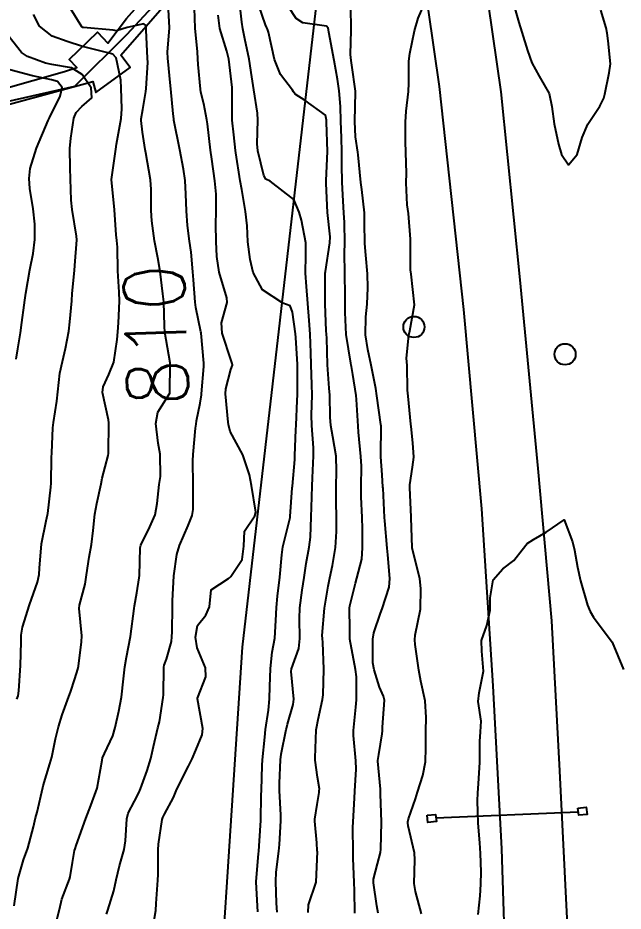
# Model space of a CAD drawing. Header units: metres. Extents: x 307586 to 320046, y 7427249 to 7434250.
# Drawn here: x 319367.6 to 319407.4, y 7427715 to 7427773.7 of the extents above; entities that cross this region are included whole.
import ezdxf
from ezdxf.enums import TextEntityAlignment as Align

# ---------------------------------------------------------------- set-up
doc = ezdxf.new("R2010")
doc.units = ezdxf.units.M
doc.header["$MEASUREMENT"] = 0
for name, color, linetype in [('Canaleta de Drenagem', 151, 'Continuous'), ('Cotas', 45, 'Continuous'), ('Curvas de Nivel 1m', 11, 'Continuous'), ('Curvas de Nivel 5m', 15, 'Continuous'), ('Hidrografia', 140, 'Continuous'), ('Linha Férrea', 20, 'Continuous'), ('Portico', 45, 'Continuous'), ('Postes', 20, 'Continuous'), ('Vias Secundárias', 230, 'Continuous')]:
    doc.layers.add(name, color=color, linetype=linetype)
doc.styles.add('Style-STANDARD', font='STANDARD.shx')

msp = doc.modelspace()

# ---------------------------------------------------------------- linework, layer by layer
at = {"layer": 'Canaleta de Drenagem'}
for points in [[(319384.319, 7427626.536), (319382.741, 7427632.648), (319379.442, 7427650.259), (319376.956, 7427664.141), (319374.133, 7427674.717), (319366.879, 7427701.636), (319362.975, 7427716.607), (319357.172, 7427745.52), (319355.871, 7427750.804), (319352.231, 7427761.992), (319351.509, 7427763.931), (319351.3, 7427764.869), (319354.766, 7427766.007), (319364.302, 7427768.362), (319370.7, 7427770.196), (319371.509, 7427770.448), (319371.003, 7427770.97), (319372.865, 7427772.773), (319373.556, 7427772.06), (319374.772, 7427773.66), (319383.991, 7427784.038)], [(319384.803, 7427626.661), (319383.229, 7427632.757), (319379.933, 7427650.349), (319377.445, 7427664.249), (319374.616, 7427674.846), (319367.363, 7427701.764), (319363.463, 7427716.719), (319357.66, 7427745.629), (319356.352, 7427750.941), (319352.023, 7427764.162), (319359.113, 7427765.873), (319372.566, 7427769.531), (319372.763, 7427768.81), (319375.009, 7427770.443), (319374.41, 7427771.267), (319379.402, 7427776.994), (319380.879, 7427778.688), (319381.631, 7427779.55), (319383.697, 7427780.36)]]:
    msp.add_lwpolyline(points, dxfattribs=at)
at = {"layer": 'Curvas de Nivel 1m', "flags": 128}
for points, elevation in [([(319373.46, 7427714.828), (319373.542, 7427715.087), (319373.938, 7427716.36), (319374.095, 7427717.081), (319374.315, 7427718.001), (319374.619, 7427719.076), (319374.704, 7427719.63), (319374.786, 7427721.075), (319374.888, 7427721.464), (319375.29, 7427722.235), (319375.577, 7427722.789), (319375.689, 7427723.066), (319376.121, 7427724.256), (319376.37, 7427725.06), (319376.545, 7427725.843), (319376.84, 7427727.055), (319376.935, 7427727.468), (319377.185, 7427729.052), (319377.198, 7427729.229), (319377.234, 7427731.052), (319377.258, 7427731.188), (319377.401, 7427731.576), (319377.737, 7427732.726), (319377.76, 7427733.045), (319377.762, 7427733.381), (319377.803, 7427735.045), (319377.8, 7427735.398), (319377.874, 7427737.044), (319378.073, 7427738.452), (319378.252, 7427739.039), (319378.831, 7427740.355), (319379.086, 7427741.026), (319379.14, 7427741.404), (319379.141, 7427743.026), (319379.133, 7427744.601), (319379.153, 7427745.026), (319379.311, 7427746.754), (319379.338, 7427747.024), (319379.374, 7427747.235), (319379.604, 7427748.397), (319379.692, 7427748.939), (319379.7, 7427749.019), (319379.847, 7427750.801), (319379.852, 7427751.018), (319379.679, 7427753.004), (319379.678, 7427753.02), (319379.664, 7427753.089), (319379.333, 7427754.678), (319379.289, 7427755.026), (319379.179, 7427756.502), (319379.138, 7427757.029), (319379.009, 7427758.318), (319378.918, 7427759.032), (319378.787, 7427760.078), (319378.717, 7427761.036), (319378.676, 7427762.13), (319378.633, 7427763.037), (319378.526, 7427763.775), (319378.271, 7427765.043), (319377.891, 7427766.99), (319377.877, 7427767.049), (319377.872, 7427767.089), (319377.836, 7427767.397), (319377.69, 7427769.052), (319377.67, 7427769.237), (319377.478, 7427771.054), (319377.472, 7427771.461), (319377.595, 7427773.053), (319377.515, 7427774.65)], 811), ([(319384.663, 7427714.955), (319384.631, 7427715.534), (319384.572, 7427716.957), (319384.607, 7427717.582), (319384.769, 7427718.955), (319384.811, 7427719.401), (319384.91, 7427720.954), (319384.908, 7427721.324), (319384.824, 7427722.955), (319384.824, 7427723.439), (319384.893, 7427724.954), (319384.936, 7427725.344), (319385.261, 7427726.951), (319385.274, 7427727.021), (319385.348, 7427727.312), (319385.721, 7427728.595), (319385.753, 7427728.946), (319385.577, 7427730.762), (319385.603, 7427730.948), (319386.087, 7427732.269), (319386.157, 7427732.943), (319386.126, 7427734.253), (319386.149, 7427734.943), (319386.302, 7427736.1), (319386.437, 7427736.94), (319386.569, 7427737.852), (319386.764, 7427738.937), (319386.85, 7427739.586), (319386.899, 7427740.936), (319386.909, 7427741.55), (319386.965, 7427742.936), (319386.991, 7427743.493), (319387.057, 7427744.935), (319387.044, 7427745.462), (319386.934, 7427746.937), (319386.925, 7427747.612), (319386.954, 7427748.937), (319386.948, 7427749.609), (319386.9, 7427750.937), (319386.87, 7427751.712), (319386.828, 7427752.938), (319386.774, 7427753.837), (319386.675, 7427754.94), (319386.584, 7427756.057), (319386.535, 7427756.942), (319386.541, 7427758.126), (319386.542, 7427758.942), (319386.264, 7427760.429), (319386.117, 7427760.946), (319385.765, 7427761.776), (319384.205, 7427762.974), (319383.916, 7427763.11), (319383.787, 7427763.358), (319383.403, 7427764.984), (319383.362, 7427765.432), (319383.402, 7427766.984), (319383.373, 7427767.45), (319383.123, 7427768.987), (319383.013, 7427769.836), (319382.836, 7427770.99), (319382.547, 7427772.339), (319382.409, 7427772.995), (319382.344, 7427773.432), (319382.17, 7427774.998)], 814), ([(319394.144, 7427714.841), (319393.756, 7427716.314), (319393.65, 7427716.846), (319393.713, 7427718.381), (319393.686, 7427718.846), (319393.271, 7427720.629), (319393.242, 7427720.819), (319393.237, 7427720.851), (319393.242, 7427720.882), (319393.277, 7427721.093), (319393.742, 7427722.4), (319393.884, 7427722.844), (319394.226, 7427723.929), (319394.395, 7427724.839), (319394.429, 7427725.747), (319394.426, 7427726.839), (319394.454, 7427727.747), (319394.376, 7427728.84), (319394.094, 7427730.134), (319393.955, 7427730.844), (319393.734, 7427732.531), (319393.696, 7427732.847), (319393.726, 7427733.147), (319394.068, 7427734.851), (319394.104, 7427736.21), (319394.023, 7427736.852), (319393.932, 7427737.308), (319393.534, 7427738.859), (319393.525, 7427738.891), (319393.5, 7427739.561), (319393.458, 7427740.861), (319393.459, 7427740.915), (319393.365, 7427742.862), (319393.368, 7427743.039), (319393.556, 7427744.195), (319393.634, 7427744.859), (319393.577, 7427745.798), (319393.465, 7427746.861), (319393.45, 7427747.006), (319393.257, 7427748.864), (319393.232, 7427749.249), (319393.19, 7427750.864), (319393.155, 7427751.35), (319393.298, 7427752.864), (319393.375, 7427753.154), (319393.683, 7427754.86), (319393.455, 7427756.863), (319393.423, 7427757.155), (319393.415, 7427758.863), (319393.421, 7427759.178), (319393.282, 7427760.865), (319393.2, 7427761.427), (319393.143, 7427762.866), (319393.155, 7427763.5), (319393.109, 7427764.867), (319393.091, 7427765.59), (319393.089, 7427766.867), (319393.123, 7427767.584), (319393.284, 7427768.866), (319393.308, 7427769.416), (319393.313, 7427770.866), (319393.371, 7427771.375), (319393.675, 7427772.862), (319393.911, 7427773.697), (319394.432, 7427774.852)], 818), ([(319400.126, 7427774.778), (319400.537, 7427773.401), (319400.726, 7427772.772), (319401.088, 7427771.565), (319401.373, 7427770.765), (319401.864, 7427769.878), (319402.516, 7427768.753), (319402.701, 7427767.895), (319402.853, 7427766.75), (319403.144, 7427765.416), (319403.337, 7427764.745), (319403.796, 7427764.046), (319404.349, 7427764.732), (319404.694, 7427765.852), (319405.06, 7427766.722), (319405.845, 7427767.913), (319406.114, 7427768.444), (319406.174, 7427768.707), (319406.47, 7427770.101), (319406.544, 7427770.703), (319406.397, 7427772.204), (319406.328, 7427772.706), (319406.259, 7427773.059), (319405.918, 7427774.218)], 818), ([(319367.4, 7427715.362), (319367.66, 7427717.163), (319368.013, 7427718.387), (319368.287, 7427719.154), (319368.67, 7427720.552), (319368.81, 7427721.147), (319368.899, 7427721.525), (319369.273, 7427723.14), (319369.304, 7427723.248), (319369.751, 7427724.703), (319369.863, 7427725.135), (319370.124, 7427726.343), (319370.311, 7427727.13), (319370.557, 7427727.926), (319370.998, 7427729.124), (319371.095, 7427729.403), (319371.385, 7427730.294), (319371.585, 7427730.924), (319371.626, 7427731.118), (319371.827, 7427732.706), (319371.834, 7427733.116), (319371.663, 7427734.896), (319371.682, 7427735.118), (319372.057, 7427736.514), (319372.148, 7427737.113), (319372.314, 7427738.278), (319372.467, 7427739.11), (319372.591, 7427740.02), (319372.706, 7427741.108), (319372.833, 7427741.797), (319373.108, 7427743.104), (319373.182, 7427743.468), (319373.561, 7427744.949), (319373.602, 7427745.099), (319373.603, 7427745.139), (319373.612, 7427747.1), (319373.586, 7427747.308), (319373.2, 7427749.104), (319373.243, 7427749.477), (319373.625, 7427750.27), (319373.935, 7427751.095), (319374.162, 7427752.585), (319374.197, 7427753.092), (319374.253, 7427753.676), (319374.314, 7427755.091), (319374.283, 7427755.686), (319374.197, 7427757.093), (319374.183, 7427758.636), (319374.136, 7427759.094), (319374.1, 7427759.458), (319373.996, 7427761.096), (319373.783, 7427763.1), (319374.081, 7427765.096), (319374.126, 7427765.413), (319374.42, 7427767.091), (319374.474, 7427767.732), (319374.425, 7427769.091), (319374.392, 7427769.626), (319374.106, 7427771.097), (319373.876, 7427771.328), (319373.556, 7427771.425), (319371.884, 7427771.836), (319370.872, 7427772.151), (319369.894, 7427772.519), (319369.061, 7427773.158), (319368.672, 7427773.924)], 809), ([(319376.487, 7427713.76), (319376.702, 7427715.055), (319376.732, 7427715.53), (319376.827, 7427717.054), (319376.848, 7427717.435), (319376.86, 7427719.054), (319376.881, 7427719.429), (319377.124, 7427721.051), (319377.159, 7427721.167), (319377.278, 7427721.4), (319377.854, 7427722.482), (319378.074, 7427723.038), (319378.842, 7427724.551), (319379.091, 7427725.023), (319379.329, 7427725.591), (319379.748, 7427726.606), (319379.777, 7427727.016), (319379.426, 7427728.965), (319379.428, 7427729.019), (319379.99, 7427730.411), (319379.96, 7427731.014), (319379.412, 7427732.312), (319379.305, 7427733.022), (319379.43, 7427733.778), (319379.984, 7427734.468), (319380.228, 7427735.012), (319380.33, 7427736.136), (319381.462, 7427736.876), (319381.544, 7427736.918), (319381.621, 7427736.998), (319382.358, 7427738.117), (319382.481, 7427738.99), (319382.51, 7427739.983), (319383.203, 7427740.983), (319383.266, 7427741.233), (319382.975, 7427742.986), (319382.847, 7427743.69), (319382.416, 7427744.991), (319381.586, 7427746.54), (319381.469, 7427747.001), (319381.448, 7427747.148), (319381.272, 7427749.003), (319381.29, 7427749.33), (319381.629, 7427750.599), (319381.74, 7427750.891), (319381.719, 7427750.999), (319381.636, 7427751.197), (319381.051, 7427753.006), (319381.004, 7427753.672), (319381.384, 7427755.003), (319381.366, 7427755.325), (319380.857, 7427757.009), (319380.705, 7427758.028), (319380.665, 7427759.011), (319380.63, 7427760.125), (319380.654, 7427761.011), (319380.657, 7427762.123), (319380.574, 7427763.012), (319380.376, 7427764.436), (319380.299, 7427765.015), (319380.093, 7427766.753), (319380.055, 7427767.018), (319379.843, 7427768.066), (319379.665, 7427768.837), (319379.635, 7427769.023), (319379.484, 7427770.641), (319379.461, 7427771.026), (319379.434, 7427771.473), (319379.283, 7427773.029), (319379.232, 7427774.346)], 812), ([(319389.757, 7427714.894), (319389.735, 7427716.385), (319389.713, 7427716.895), (319389.645, 7427718.5), (319389.645, 7427718.896), (319389.641, 7427720.524), (319389.654, 7427720.896), (319389.74, 7427722.452), (319389.763, 7427722.895), (319389.853, 7427724.359), (319389.837, 7427724.895), (319389.68, 7427726.564), (319389.679, 7427726.897), (319389.834, 7427728.43), (319389.87, 7427728.895), (319389.87, 7427730.413), (319389.807, 7427730.896), (319389.442, 7427732.88), (319389.435, 7427732.9), (319389.43, 7427733.563), (319389.41, 7427734.868), (319389.408, 7427734.901), (319389.416, 7427734.928), (319389.446, 7427735.088), (319389.803, 7427736.561), (319389.905, 7427736.896), (319390.228, 7427738.15), (319390.276, 7427738.892), (319390.265, 7427740.133), (319390.247, 7427740.893), (319390.188, 7427742.239), (319390.182, 7427742.894), (319390.2, 7427744.25), (319390.168, 7427744.894), (319390.003, 7427746.48), (319389.974, 7427746.896), (319389.872, 7427748.635), (319389.843, 7427748.898), (319389.627, 7427750.272), (319389.535, 7427750.804), (319389.525, 7427750.902), (319389.506, 7427751.031), (319389.192, 7427752.907), (319389.119, 7427754.35), (319389.119, 7427754.908), (319389.121, 7427755.479), (319389.117, 7427756.909), (319389.095, 7427758.278), (319389.108, 7427758.909), (319389.094, 7427760.258), (319389.048, 7427760.911), (319389.001, 7427761.675), (319388.933, 7427762.913), (319388.911, 7427764.03), (319388.918, 7427764.913), (319388.89, 7427765.841), (319388.846, 7427766.915), (319388.819, 7427767.892), (319388.734, 7427768.917), (319388.622, 7427769.68), (319388.406, 7427770.922), (319388.047, 7427772.782), (319388.036, 7427772.928), (319388.019, 7427773.043), (319387.905, 7427773.161), (319386.348, 7427773.387), (319385.91, 7427773.66), (319385.408, 7427774.448)], 816), ([(319391.303, 7427714.879), (319391.21, 7427715.359), (319390.997, 7427716.882), (319390.999, 7427717.119), (319391.245, 7427718.119), (319391.443, 7427718.877), (319391.469, 7427719.09), (319391.522, 7427720.876), (319391.442, 7427722.736), (319391.449, 7427722.878), (319391.454, 7427723.028), (319391.318, 7427724.404), (319391.278, 7427724.88), (319391.28, 7427724.924), (319391.33, 7427725.321), (319391.554, 7427726.673), (319391.571, 7427726.877), (319391.588, 7427727.109), (319391.707, 7427728.875), (319391.647, 7427729.147), (319391.381, 7427729.738), (319391.024, 7427730.884), (319390.956, 7427731.328), (319390.946, 7427732.885), (319391.003, 7427733.308), (319391.44, 7427734.591), (319391.558, 7427734.879), (319392.026, 7427736.313), (319392.063, 7427736.874), (319391.922, 7427738.442), (319391.877, 7427738.876), (319391.734, 7427740.655), (319391.717, 7427740.878), (319391.617, 7427742.804), (319391.61, 7427742.879), (319391.551, 7427743.681), (319391.471, 7427744.881), (319391.466, 7427744.979), (319391.485, 7427746.881), (319391.473, 7427747.002), (319391.213, 7427748.884), (319391.136, 7427749.367), (319390.846, 7427750.888), (319390.614, 7427751.925), (319390.474, 7427752.892), (319390.493, 7427754.074), (319390.568, 7427754.891), (319390.621, 7427755.968), (319390.602, 7427756.891), (319390.493, 7427758.124), (319390.428, 7427758.893), (319390.399, 7427760.241), (319390.391, 7427760.894), (319390.228, 7427762.443), (319390.167, 7427762.896), (319389.982, 7427764.717), (319389.958, 7427764.898), (319389.818, 7427765.889), (319389.768, 7427766.901), (319389.813, 7427768.861), (319389.809, 7427768.901), (319389.577, 7427770.611), (319389.526, 7427770.905), (319389.482, 7427771.303), (319389.513, 7427772.906), (319389.498, 7427774.485)], 817), ([(319383.392, 7427714.968), (319383.277, 7427716.915), (319383.276, 7427716.969), (319383.441, 7427718.777), (319383.46, 7427718.968), (319383.581, 7427720.656), (319383.596, 7427720.967), (319383.625, 7427722.64), (319383.627, 7427722.967), (319383.687, 7427724.599), (319383.706, 7427724.966), (319383.848, 7427726.455), (319383.909, 7427726.964), (319384.091, 7427728.234), (319384.166, 7427728.962), (319384.189, 7427729.77), (319384.22, 7427730.968), (319384.347, 7427732.027), (319384.502, 7427732.964), (319384.584, 7427734.112), (319384.619, 7427734.962), (319384.697, 7427735.719), (319384.838, 7427736.96), (319384.97, 7427738.44), (319385.045, 7427738.957), (319385.512, 7427740.893), (319385.524, 7427740.939), (319385.656, 7427742.834), (319385.661, 7427742.949), (319385.817, 7427744.691), (319385.834, 7427744.947), (319385.901, 7427746.634), (319385.91, 7427746.947), (319385.989, 7427748.566), (319386, 7427748.946), (319386.003, 7427750.572), (319385.992, 7427750.946), (319385.887, 7427752.72), (319385.865, 7427752.948), (319385.677, 7427754.365), (319385.514, 7427754.785), (319385.031, 7427754.96), (319383.696, 7427755.853), (319383.086, 7427756.986), (319382.883, 7427757.827), (319382.74, 7427758.99), (319382.689, 7427760.045), (319382.594, 7427760.992), (319382.338, 7427762.431), (319382.238, 7427762.995), (319381.948, 7427764.852), (319381.928, 7427764.999), (319381.818, 7427766.033), (319381.714, 7427767.001), (319381.701, 7427767.135), (319381.719, 7427769.001), (319381.711, 7427769.144), (319381.494, 7427771.004), (319381.368, 7427771.518), (319380.91, 7427773.01), (319380.792, 7427773.892)], 813), ([(319367.585, 7427728.951), (319367.652, 7427729.166), (319367.711, 7427729.5), (319367.825, 7427731.164), (319367.856, 7427732.723), (319367.859, 7427733.163), (319367.942, 7427733.676), (319368.398, 7427735.156), (319368.937, 7427736.627), (319369.052, 7427737.146), (319369.062, 7427737.554), (319369.187, 7427739.145), (319369.508, 7427740.656), (319369.596, 7427741.056), (319369.605, 7427741.139), (319369.806, 7427742.87), (319369.834, 7427743.137), (319369.861, 7427744.836), (319369.867, 7427745.137), (319369.942, 7427746.774), (319369.974, 7427747.136), (319370.201, 7427748.537), (319370.269, 7427749.133), (319370.397, 7427750.361), (319370.571, 7427751.131), (319370.78, 7427751.995), (319370.978, 7427753.127), (319371.058, 7427753.737), (319371.183, 7427755.125), (319371.218, 7427755.594), (319371.365, 7427757.123), (319371.39, 7427757.441), (319371.504, 7427759.122), (319371.488, 7427759.369), (319371.216, 7427761.125), (319371.146, 7427761.742), (319371.095, 7427763.127), (319371.07, 7427763.848), (319371.051, 7427765.128), (319371.118, 7427765.819), (319371.326, 7427767.125), (319371.46, 7427767.492), (319371.834, 7427767.891), (319372.508, 7427768.448), (319372.455, 7427769.114), (319371.862, 7427769.987), (319371.169, 7427770.43), (319369.868, 7427770.655), (319369.454, 7427770.731), (319368.27, 7427771.164), (319367.877, 7427771.431), (319366.504, 7427773.184)], 808), ([(319367.523, 7427751.283), (319367.645, 7427751.97), (319367.809, 7427753.02), (319367.837, 7427753.167), (319367.867, 7427753.369), (319368.092, 7427755.164), (319368.157, 7427755.632), (319368.421, 7427757.159), (319368.643, 7427758.233), (319368.757, 7427759.155), (319368.752, 7427760.164), (319368.654, 7427761.156), (319368.436, 7427762.497), (319368.375, 7427763.161), (319368.448, 7427763.819), (319368.859, 7427765.154), (319369.641, 7427766.963), (319369.718, 7427767.142), (319369.75, 7427767.215), (319369.826, 7427767.365), (319370.41, 7427768.569), (319370.553, 7427769.133), (319370.251, 7427769.53), (319369.858, 7427769.651), (319368.599, 7427769.898), (319367.862, 7427770.103), (319366.627, 7427770.421)], 807), ([(319397.857, 7427714.8), (319397.984, 7427716.036), (319398.035, 7427716.798), (319398.053, 7427717.609), (319398.003, 7427718.799), (319397.963, 7427719.503), (319397.854, 7427720.801), (319397.821, 7427722.276), (319397.845, 7427722.802), (319397.89, 7427723.383), (319397.973, 7427724.8), (319397.978, 7427726.166), (319398.018, 7427726.8), (319398.058, 7427727.497), (319397.867, 7427728.803), (319397.933, 7427729.356), (319398.205, 7427730.798), (319398.102, 7427732.11), (319398.08, 7427732.8), (319398.421, 7427733.783), (319398.651, 7427734.792), (319398.641, 7427735.606), (319398.837, 7427736.79), (319399.48, 7427737.51), (319400.196, 7427738.062), (319400.744, 7427738.767), (319401.081, 7427739.181), (319401.5, 7427739.438), (319402.329, 7427739.928), (319403.513, 7427740.74), (319404.049, 7427739.282), (319404.187, 7427738.73), (319404.379, 7427737.624), (319404.569, 7427736.724), (319405.034, 7427735.131), (319405.206, 7427734.712), (319405.439, 7427734.341), (319406.659, 7427732.698), (319407.396, 7427730.895)], 819)]:
    msp.add_lwpolyline(points, dxfattribs=dict(at, elevation=elevation))
at = {"layer": 'Curvas de Nivel 5m', "flags": 128}
for points, elevation in [([(319386.697, 7427714.935), (319386.719, 7427715.424), (319387.223, 7427716.93), (319387.303, 7427718.929), (319387.301, 7427718.977), (319387.259, 7427719.51), (319387.136, 7427720.931), (319387.138, 7427721.068), (319387.289, 7427722.019), (319387.417, 7427722.812), (319387.43, 7427722.928), (319387.434, 7427723.058), (319387.312, 7427723.813), (319387.16, 7427724.932), (319387.159, 7427725.098), (319387.227, 7427726.931), (319387.242, 7427727.043), (319387.36, 7427727.615), (319387.636, 7427728.926), (319387.679, 7427729.229), (319387.738, 7427730.925), (319387.67, 7427732.676), (319387.637, 7427732.927), (319387.624, 7427733.126), (319387.762, 7427734.925), (319388.008, 7427736.379), (319388.127, 7427736.92), (319388.301, 7427737.737), (319388.491, 7427738.915), (319388.558, 7427739.969), (319388.555, 7427740.914), (319388.547, 7427741.895), (319388.542, 7427742.915), (319388.568, 7427743.929), (319388.538, 7427744.915), (319388.326, 7427746.174), (319388.189, 7427746.921), (319388.148, 7427747.472), (319388.118, 7427748.922), (319388.084, 7427749.39), (319387.977, 7427750.925), (319387.918, 7427752.667), (319387.897, 7427752.926), (319387.88, 7427753.141), (319387.809, 7427754.928), (319387.818, 7427756.821), (319387.817, 7427756.928), (319387.828, 7427757.042), (319388.13, 7427758.924), (319388.14, 7427759.327), (319387.976, 7427760.927), (319387.89, 7427762.82), (319387.887, 7427762.928), (319387.887, 7427763.031), (319387.969, 7427764.928), (319387.91, 7427766.851), (319387.909, 7427766.929), (319387.903, 7427766.998), (319387.837, 7427767.309), (319386.511, 7427768.279), (319385.851, 7427768.709), (319385.744, 7427768.844), (319385.667, 7427768.953), (319384.89, 7427769.992), (319384.495, 7427770.971), (319384.097, 7427772.78), (319384.03, 7427772.978), (319383.988, 7427773.063), (319383.906, 7427773.247), (319383.468, 7427774.534)], 815), ([(319370.136, 7427714.188), (319370.384, 7427715.128), (319370.533, 7427715.803), (319371.027, 7427717.122), (319371.077, 7427717.27), (319371.239, 7427718.217), (319371.365, 7427719.004), (319371.397, 7427719.118), (319371.464, 7427719.326), (319372.099, 7427721.108), (319372.434, 7427721.955), (319372.841, 7427723.097), (319373.167, 7427724.938), (319373.202, 7427725.092), (319373.326, 7427725.367), (319373.876, 7427726.546), (319374.03, 7427727.083), (319374.275, 7427728.17), (319374.452, 7427729.084), (319374.584, 7427730.281), (319374.674, 7427731.081), (319374.779, 7427731.703), (319375.034, 7427733.076), (319375.272, 7427734.903), (319375.293, 7427735.072), (319375.452, 7427735.944), (319375.612, 7427736.918), (319375.625, 7427737.068), (319375.673, 7427738.885), (319375.711, 7427739.068), (319376.302, 7427740.265), (319376.661, 7427741.059), (319376.786, 7427741.795), (319376.924, 7427743.056), (319377.015, 7427743.588), (319376.983, 7427745.056), (319376.855, 7427745.772), (319376.693, 7427747.059), (319376.839, 7427747.812), (319377.613, 7427749.05), (319377.633, 7427751.05), (319377.293, 7427753.054), (319377.271, 7427753.45), (319377.217, 7427755.055), (319377.17, 7427755.573), (319376.984, 7427757.057), (319376.827, 7427757.948), (319376.621, 7427759.061), (319376.441, 7427760.368), (319376.401, 7427761.064), (319376.397, 7427762.44), (319376.346, 7427763.064), (319376.034, 7427764.834), (319375.995, 7427765.068), (319375.82, 7427766.193), (319375.734, 7427766.974), (319375.74, 7427767.071), (319375.839, 7427767.695), (319376.046, 7427768.873), (319376.067, 7427769.068), (319376.164, 7427770.773), (319376.161, 7427771.067), (319376.068, 7427772.901), (319376.07, 7427773.068), (319376.045, 7427773.21), (319375.905, 7427773.321), (319374.829, 7427773.086), (319374.127, 7427772.869), (319373.9, 7427772.894), (319371.947, 7427773.074), (319371.902, 7427773.084), (319371.846, 7427773.121), (319371.102, 7427774.319)], 810)]:
    msp.add_lwpolyline(points, dxfattribs=dict(at, elevation=elevation))
at = {"layer": 'Hidrografia'}
msp.add_lwpolyline([(319356.2, 7427765.788), (319371.386, 7427769.215), (319374.815, 7427772.643), (319383.632, 7427782.19)], dxfattribs=at)
at = {"layer": 'Linha Férrea'}
for points in [[(319396.077, 7427612.354), (319397.579, 7427625.64), (319398.705, 7427634.278), (319400.301, 7427647.141), (319401.709, 7427660.432), (319402.835, 7427673.528), (319403.539, 7427685.83), (319403.961, 7427693.152), (319403.963, 7427703.713), (319403.728, 7427714.091), (319403.211, 7427724.234), (319402.695, 7427734.091), (319401.802, 7427744.093), (319400.628, 7427756.497), (319399.361, 7427768.846), (319397.718, 7427780.395), (319395.981, 7427794.53), (319394.196, 7427809.511), (319392.459, 7427823.506), (319390.251, 7427840.266), (319388.513, 7427856.515), (319386.212, 7427872.857), (319384.24, 7427889.101), (319382.502, 7427901.83)], [(319378.927, 7427900.859), (319380.804, 7427884.983), (319382.447, 7427872.59), (319384.042, 7427858.879), (319385.732, 7427845.877), (319387.845, 7427828.598), (319389.675, 7427814.98), (319391.506, 7427799.161), (319393.102, 7427784.418), (319395.309, 7427769.206), (319396.906, 7427754.556), (319398.08, 7427741.458), (319398.832, 7427729.813), (319399.395, 7427719.107), (319399.677, 7427710.186), (319399.63, 7427701.028), (319399.487, 7427689.287), (319398.785, 7427677.779), (319397.611, 7427663.883), (319396.109, 7427649.375), (319394.652, 7427635.901), (319392.868, 7427622.52), (319391.743, 7427611.251)]]:
    msp.add_lwpolyline(points, dxfattribs=at)
at = {"layer": 'Portico'}
for points in [[(319404.407, 7427721.795), (319404.959, 7427721.856), (319405.012, 7427721.376), (319404.459, 7427721.315)], [(319394.513, 7427721.32), (319395.066, 7427721.38), (319395.118, 7427720.9), (319394.566, 7427720.84)]]:
    msp.add_lwpolyline(points, close=True, dxfattribs=at)
msp.add_lwpolyline([(319395.092, 7427721.14), (319404.433, 7427721.555)], dxfattribs=at)
at = {"layer": 'Postes'}
for centre in [(319393.642, 7427753.404), (319403.566, 7427751.609)]:
    msp.add_circle(centre, 0.694, dxfattribs=at)
at = {"layer": 'Vias Secundárias'}
msp.add_lwpolyline([(319382.705, 7427656.685), (319378.668, 7427683.378), (319380.218, 7427699.171), (319382.389, 7427732.375), (319387.817, 7427779.53), (319383.938, 7427804.378), (319373.385, 7427848.414), (319358.651, 7427905.335), (319343.912, 7427957.171), (319334.457, 7427973.428), (319319.254, 7428020.579), (319311.493, 7428061.419)], dxfattribs=at)
msp.add_lwpolyline([(319382.705, 7427656.685), (319378.668, 7427683.378), (319380.218, 7427699.171), (319382.389, 7427732.375), (319387.817, 7427779.53), (319383.938, 7427804.378), (319373.385, 7427848.414), (319358.651, 7427905.335), (319343.912, 7427957.171), (319334.457, 7427973.428), (319319.254, 7428020.579), (319311.493, 7428061.419)], dxfattribs=at)

# ---------------------------------------------------------------- texts
at = {"layer": 'Cotas', "style": 'Style-STANDARD'}
msp.add_text('810', height=4, rotation=92.05038, dxfattribs=at).set_placement((319376.703, 7427752.864, 810), align=Align.MIDDLE_CENTER)

doc.saveas('drawing.dxf')
